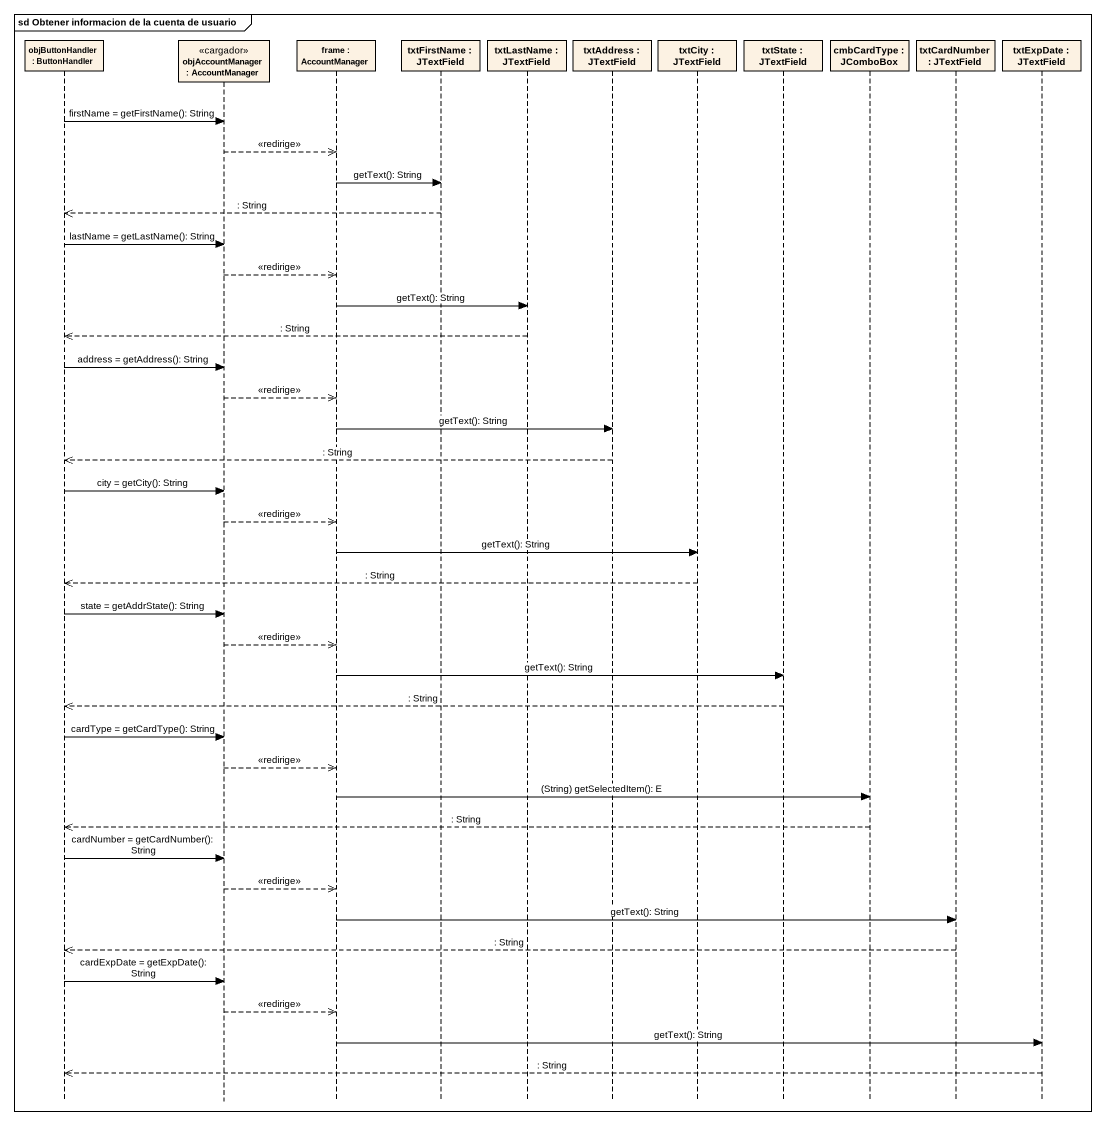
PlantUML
@startuml
mainframe sd Obtener informacion de la cuenta de usuario
hide footbox
participant "objButtonHandler : ButtonHandler" as objButtonHandler
participant "objAccountManager : AccountManager" as objAccountManager <<cargador>>
participant "frame : AccountManager" as frame_
participant "txtFirstName : JTextField" as txtFirstName
participant "txtLastName : JTextField" as txtLastName
participant "txtAddress : JTextField" as txtAddress
participant "txtCity : JTextField" as txtCity
participant "txtState : JTextField" as txtState
participant "cmbCardType : JComboBox" as cmbCardType
participant "txtCardNumber : JTextField" as txtCardNumber
participant "txtExpDate : JTextField" as txtExpDate

objButtonHandler -> objAccountManager : firstName = getFirstName(): String
objAccountManager -->> frame_ : <<redirige>>
frame_ -> txtFirstName : getText(): String
txtFirstName -->> objButtonHandler : : String
objButtonHandler -> objAccountManager : lastName = getLastName(): String
objAccountManager -->> frame_ : <<redirige>>
frame_ -> txtLastName : getText(): String
txtLastName -->> objButtonHandler : : String
objButtonHandler -> objAccountManager : address = getAddress(): String
objAccountManager -->> frame_ : <<redirige>>
frame_ -> txtAddress : getText(): String
txtAddress -->> objButtonHandler : : String
objButtonHandler -> objAccountManager : city = getCity(): String
objAccountManager -->> frame_ : <<redirige>>
frame_ -> txtCity : getText(): String
txtCity -->> objButtonHandler : : String
objButtonHandler -> objAccountManager : state = getAddrState(): String
objAccountManager -->> frame_ : <<redirige>>
frame_ -> txtState : getText(): String
txtState -->> objButtonHandler : : String
objButtonHandler -> objAccountManager : cardType = getCardType(): String
objAccountManager -->> frame_ : <<redirige>>
frame_ -> cmbCardType : (String) getSelectedItem(): E
cmbCardType -->> objButtonHandler : : String
objButtonHandler -> objAccountManager : cardNumber = getCardNumber(): String
objAccountManager -->> frame_ : <<redirige>>
frame_ -> txtCardNumber : getText(): String
txtCardNumber -->> objButtonHandler : : String
objButtonHandler -> objAccountManager : cardExpDate = getExpDate(): String
objAccountManager -->> frame_ : <<redirige>>
frame_ -> txtExpDate : getText(): String
txtExpDate -->> objButtonHandler : : String
@enduml
